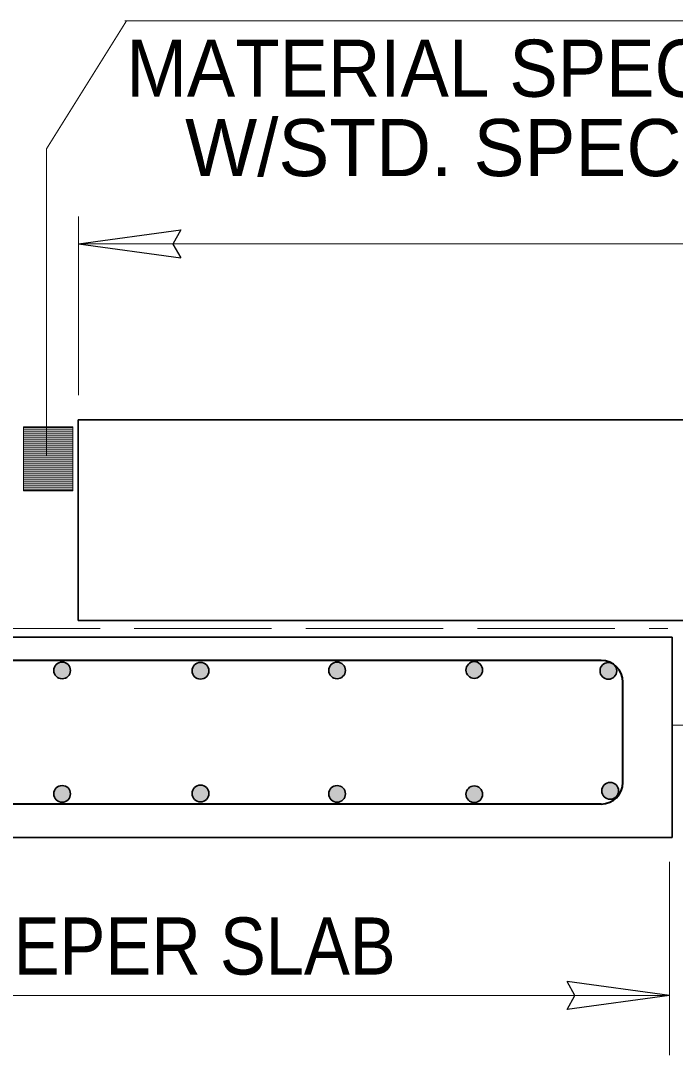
# Model space of a CAD drawing. Extents: x -105 to 266, y -441 to -168.
# Drawn here: x -16.15 to -0.98, y -385.44 to -361.48 of the extents above; entities that cross this region are included whole.
import ezdxf
from ezdxf.enums import TextEntityAlignment as Align

# ---------------------------------------------------------------- set-up
doc = ezdxf.new("R2010")
doc.units = 0
doc.header["$LTSCALE"] = 0.53
doc.linetypes.add('LONG_DASHED', pattern=[7.5, 6, -1.5])
doc.layers.add('1', color=7, linetype='Continuous', lineweight=13)

msp = doc.modelspace()

# ---------------------------------------------------------------- hatches: boundary and pattern name
at = {"layer": '1'}
for points in [[(-14.9923, -376.525, 1), (-15.38, -376.525, 1)], [(-12.1748, -376.5339, 1), (-11.7871, -376.5339, 1)], [(-8.6226, -376.525, 1), (-9.0103, -376.525, 1)], [(-5.8312, -376.5161, 1), (-5.4434, -376.5161, 1)], [(-2.3369, -376.5365, 1), (-2.7246, -376.5365, 1)], [(-14.9923, -379.3846, 1), (-15.38, -379.3846, 1)], [(-12.1748, -379.3757, 1), (-11.7871, -379.3757, 1)], [(-8.6226, -379.3846, 1), (-9.0103, -379.3846, 1)], [(-5.8312, -379.3935, 1), (-5.4434, -379.3935, 1)], [(-2.2952, -379.3134, 1), (-2.6829, -379.3134, 1)]]:
    msp.add_hatch(color=256, dxfattribs=at).paths.add_polyline_path(points)

# ---------------------------------------------------------------- linework, layer by layer
for p, q in [((-13.7364, -361.4779), (15.5597, -361.4779)), ((-14.8062, -370.1477), (-14.8062, -366.0126)), ((70.8254, -366.6463), (-14.8062, -366.6463)), ((-16.0835, -370.9073), (-14.9409, -370.9073)), ((-16.0835, -370.9537), (-14.9409, -370.9537)), ((-16.0835, -371), (-14.9409, -371)), ((-16.0835, -371.0463), (-14.9409, -371.0463)), ((-16.0835, -371.0928), (-14.9409, -371.0928)), ((-16.0835, -371.1393), (-14.9409, -371.1393)), ((-16.0835, -371.1856), (-14.9409, -371.1856)), ((-16.0835, -371.2322), (-14.9409, -371.2322)), ((-16.0835, -371.2785), (-14.9409, -371.2785)), ((-16.0835, -371.325), (-14.9409, -371.325)), ((-16.0835, -371.3712), (-14.9409, -371.3712)), ((-16.0835, -371.4178), (-14.9409, -371.4178)), ((-16.0835, -371.464), (-14.9409, -371.464)), ((-16.0835, -371.5106), (-14.9409, -371.5106)), ((-16.0835, -371.5568), (-14.9409, -371.5568)), ((-16.0835, -371.6034), (-14.9409, -371.6034)), ((-16.0835, -371.6498), (-14.9409, -371.6498)), ((-16.0835, -371.6962), (-14.9409, -371.6962)), ((-16.0835, -371.7427), (-14.9409, -371.7427)), ((-16.0835, -371.789), (-14.9409, -371.789)), ((-16.0835, -371.8355), (-14.9409, -371.8355)), ((-16.0835, -371.8818), (-14.9409, -371.8818)), ((-16.0835, -371.9282), (-14.9409, -371.9282)), ((-16.0835, -371.9746), (-14.9409, -371.9746)), ((-16.0835, -372.0211), (-14.9409, -372.0211)), ((-16.0835, -372.0673), (-14.9409, -372.0673)), ((-16.0835, -372.1138), (-14.9409, -372.1138)), ((-16.0835, -372.1602), (-14.9409, -372.1602)), ((-16.0835, -372.2067), (-14.9409, -372.2067)), ((-16.0835, -372.2529), (-14.9409, -372.2529)), ((-16.0835, -372.2994), (-14.9409, -372.2994)), ((-16.0835, -372.3458), (-14.9409, -372.3458)), ((-1.0528, -377.7914), (57.5519, -377.7914)), ((-1.1175, -385.439), (-1.1175, -380.959)), ((-1.1175, -384.0537), (-29.3866, -384.0537))]:
    msp.add_line(p, q, dxfattribs=at)
at = {"layer": '1', "lineweight": 25}
for p, q in [((-14.8058, -366.6463), (-12.4351, -366.3206)), ((-14.8058, -366.6463), (-12.4351, -366.9722)), ((-1.1176, -384.0537), (-3.4884, -383.7278)), ((-1.1176, -384.0537), (-3.4884, -384.3795))]:
    msp.add_line(p, q, dxfattribs=at)
at = {"layer": '1', "lineweight": 35}
for p, q in [((-14.8173, -370.7252), (70.8339, -370.7252)), ((-14.8173, -375.3657), (-14.8173, -370.7252)), ((-14.8173, -375.3657), (63.7496, -375.3657)), ((-29.4143, -375.7541), (-1.0528, -375.7541)), ((-1.0528, -375.7541), (-1.0528, -380.3942)), ((-29.4143, -380.3942), (-1.0528, -380.3942))]:
    msp.add_line(p, q, dxfattribs=at)
at = {"layer": '1', "linetype": 'LONG_DASHED'}
msp.add_line((-29.4137, -375.5511), (-1.1495, -375.5511), dxfattribs=at)
at = {"layer": '1', "lineweight": 40}
for p, q in [((-2.6951, -376.2939), (-27.6292, -376.2939)), ((-2.1951, -379.1189), (-2.1951, -376.7939)), ((-2.6951, -379.6189), (-27.6292, -379.6189))]:
    msp.add_line(p, q, dxfattribs=at)
at = {"layer": '1'}
msp.add_lwpolyline([(-15.5457, -371.5597), (-15.5457, -364.4419), (-13.6954, -361.4779)], dxfattribs=at)
at = {"layer": '1', "lineweight": 25}
for points in [[(-12.4351, -366.3206), (-12.6186, -366.6498), (-12.4351, -366.9722)], [(-3.4884, -384.3795), (-3.3049, -384.0504), (-3.4884, -383.7278)]]:
    msp.add_lwpolyline(points, dxfattribs=at)
at = {"layer": '1'}
msp.add_lwpolyline([(-16.0835, -372.3667), (-14.9409, -372.3667), (-14.9409, -370.8872), (-16.0835, -370.8872)], close=True, dxfattribs=at)
at = {"layer": '1', "lineweight": 35}
for centre in [(-15.1861, -376.525), (-11.9809, -376.5339), (-8.8164, -376.525), (-5.6373, -376.5161), (-2.5307, -376.5365), (-15.1861, -379.3846), (-11.9809, -379.3757), (-8.8164, -379.3846), (-5.6373, -379.3935), (-2.489, -379.3134)]:
    msp.add_circle(centre, 0.1938, dxfattribs=at)
at = {"layer": '1', "lineweight": 40}
for centre, start, end in [((-2.6951, -376.7939), 0, 90), ((-2.6951, -379.1189), 270, 0)]:
    msp.add_arc(centre, 0.5, start, end, dxfattribs=at)

# ---------------------------------------------------------------- texts
at = {"layer": '1'}
for s, width, p in [('MATERIAL SPECS. IN ACCORDANCE', 0.95, (1.1065, -363.2403)), ("10'-0'' SLEEPER SLAB", 0.9, (-15.6591, -383.5691))]:
    msp.add_text(s, height=1.323, dxfattribs=dict(at, width=width)).set_placement(p, align=Align.CENTER)
msp.add_text('W/STD. SPECS. 419.04 & 701.08', height=1.323, dxfattribs=at).set_placement((0.9878, -365.0782), align=Align.CENTER)

doc.saveas('drawing.dxf')
